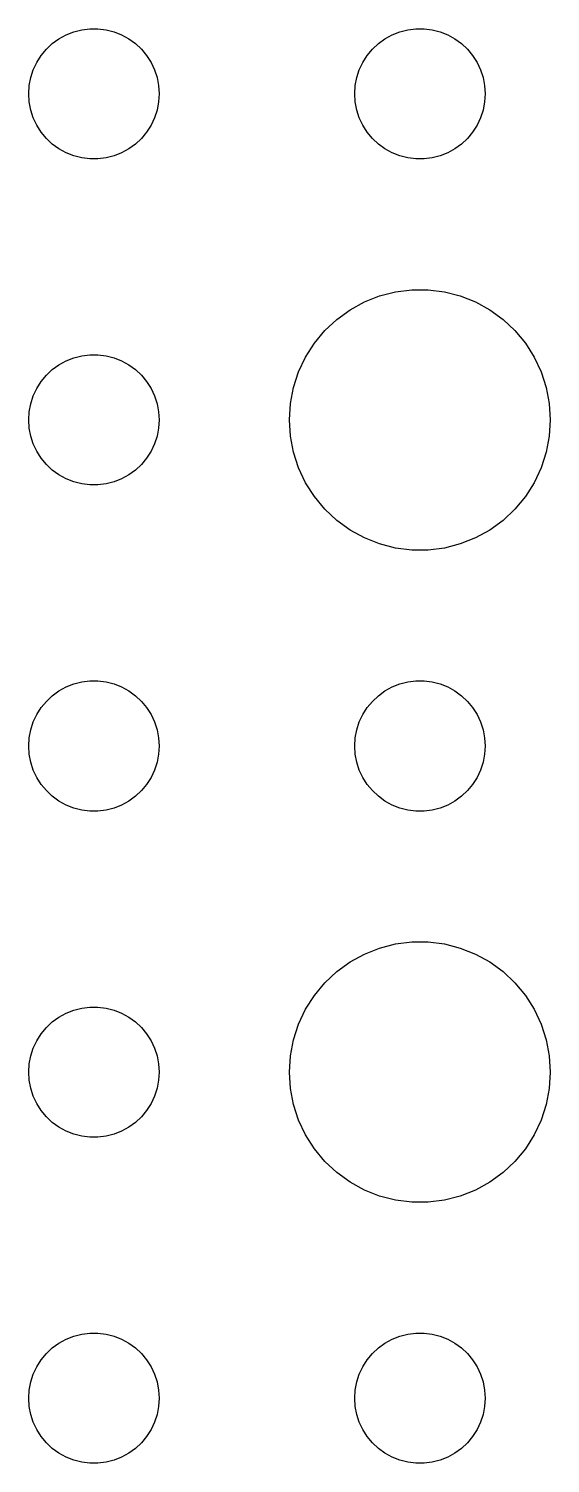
# Model space of a CAD drawing. Header units: metres. Extents: x -150 to 150, y -149 to 149.
# Drawn here: x -76.5 to -64.5, y 73.5 to 106.5 of the extents above; entities that cross this region are included whole.
import ezdxf

# ---------------------------------------------------------------- set-up
doc = ezdxf.new("R2010")
doc.units = ezdxf.units.M

msp = doc.modelspace()

# ---------------------------------------------------------------- linework, layer by layer
for p, q in [((-75.9561, 106.156), (-75.8037, 106.266)), ((-75.8037, 106.266), (-75.6387, 106.357)), ((-75.6387, 106.357), (-75.4635, 106.427)), ((-75.4635, 106.427), (-75.2811, 106.473)), ((-75.2811, 106.473), (-75.0942, 106.497)), ((-75.0942, 106.497), (-74.9058, 106.497)), ((-74.9058, 106.497), (-74.7189, 106.473)), ((-74.7189, 106.473), (-74.5365, 106.427)), ((-74.5365, 106.427), (-74.3613, 106.357)), ((-74.3613, 106.357), (-74.1963, 106.266)), ((-74.1963, 106.266), (-74.0439, 106.156)), ((-68.4561, 106.156), (-68.3037, 106.266)), ((-68.3037, 106.266), (-68.1387, 106.357)), ((-68.1387, 106.357), (-67.9635, 106.427)), ((-67.9635, 106.427), (-67.7811, 106.473)), ((-67.7811, 106.473), (-67.5942, 106.497)), ((-67.5942, 106.497), (-67.4058, 106.497)), ((-67.4058, 106.497), (-67.2189, 106.473)), ((-67.2189, 106.473), (-67.0365, 106.427)), ((-67.0365, 106.427), (-66.8613, 106.357)), ((-66.8613, 106.357), (-66.6963, 106.266)), ((-66.6963, 106.266), (-66.5439, 106.156)), ((-76.2135, 105.882), (-76.0934, 106.027)), ((-76.0934, 106.027), (-75.9561, 106.156)), ((-74.0439, 106.156), (-73.9065, 106.027)), ((-73.9065, 106.027), (-73.7865, 105.882)), ((-68.7135, 105.882), (-68.5934, 106.027)), ((-68.5934, 106.027), (-68.4561, 106.156)), ((-66.5439, 106.156), (-66.4065, 106.027)), ((-66.4065, 106.027), (-66.2865, 105.882)), ((-76.3947, 105.552), (-76.3145, 105.723)), ((-76.3145, 105.723), (-76.2135, 105.882)), ((-73.7865, 105.882), (-73.6855, 105.723)), ((-73.6855, 105.723), (-73.6053, 105.552)), ((-68.8947, 105.552), (-68.8145, 105.723)), ((-68.8145, 105.723), (-68.7135, 105.882)), ((-66.2865, 105.882), (-66.1855, 105.723)), ((-66.1855, 105.723), (-66.1053, 105.552)), ((-76.4882, 105.188), (-76.4529, 105.373)), ((-76.4529, 105.373), (-76.3947, 105.552)), ((-73.6053, 105.552), (-73.5471, 105.373)), ((-73.5471, 105.373), (-73.5118, 105.188)), ((-68.9882, 105.188), (-68.9529, 105.373)), ((-68.9529, 105.373), (-68.8947, 105.552)), ((-66.1053, 105.552), (-66.0471, 105.373)), ((-66.0471, 105.373), (-66.0118, 105.188)), ((-76.5, 105), (-76.4882, 105.188)), ((-76.4882, 104.812), (-76.5, 105)), ((-73.5118, 105.188), (-73.5, 105)), ((-73.5, 105), (-73.5118, 104.812)), ((-69, 105), (-68.9882, 105.188)), ((-68.9882, 104.812), (-69, 105)), ((-66.0118, 105.188), (-66, 105)), ((-66, 105), (-66.0118, 104.812)), ((-76.4529, 104.627), (-76.4882, 104.812)), ((-76.3947, 104.448), (-76.4529, 104.627)), ((-73.5471, 104.627), (-73.6053, 104.448)), ((-73.5118, 104.812), (-73.5471, 104.627)), ((-68.9529, 104.627), (-68.9882, 104.812)), ((-68.8947, 104.448), (-68.9529, 104.627)), ((-66.0471, 104.627), (-66.1053, 104.448)), ((-66.0118, 104.812), (-66.0471, 104.627)), ((-76.3145, 104.277), (-76.3947, 104.448)), ((-76.2135, 104.118), (-76.3145, 104.277)), ((-73.6855, 104.277), (-73.7865, 104.118)), ((-73.6053, 104.448), (-73.6855, 104.277)), ((-68.8145, 104.277), (-68.8947, 104.448)), ((-68.7135, 104.118), (-68.8145, 104.277)), ((-66.1855, 104.277), (-66.2865, 104.118)), ((-66.1053, 104.448), (-66.1855, 104.277)), ((-76.0934, 103.973), (-76.2135, 104.118)), ((-75.9561, 103.844), (-76.0934, 103.973)), ((-73.9065, 103.973), (-74.0439, 103.844)), ((-73.7865, 104.118), (-73.9065, 103.973)), ((-68.5934, 103.973), (-68.7135, 104.118)), ((-68.4561, 103.844), (-68.5934, 103.973)), ((-66.4065, 103.973), (-66.5439, 103.844)), ((-66.2865, 104.118), (-66.4065, 103.973)), ((-75.8037, 103.734), (-75.9561, 103.844)), ((-75.6387, 103.643), (-75.8037, 103.734)), ((-75.4635, 103.573), (-75.6387, 103.643)), ((-74.3613, 103.643), (-74.5365, 103.573)), ((-74.1963, 103.734), (-74.3613, 103.643)), ((-74.0439, 103.844), (-74.1963, 103.734)), ((-68.3037, 103.734), (-68.4561, 103.844)), ((-68.1387, 103.643), (-68.3037, 103.734)), ((-67.9635, 103.573), (-68.1387, 103.643)), ((-66.8613, 103.643), (-67.0365, 103.573)), ((-66.6963, 103.734), (-66.8613, 103.643)), ((-66.5439, 103.844), (-66.6963, 103.734)), ((-75.2811, 103.527), (-75.4635, 103.573)), ((-75.0942, 103.503), (-75.2811, 103.527)), ((-74.9058, 103.503), (-75.0942, 103.503)), ((-74.7189, 103.527), (-74.9058, 103.503)), ((-74.5365, 103.573), (-74.7189, 103.527)), ((-67.7811, 103.527), (-67.9635, 103.573)), ((-67.5942, 103.503), (-67.7811, 103.527)), ((-67.4058, 103.503), (-67.5942, 103.503)), ((-67.2189, 103.527), (-67.4058, 103.503)), ((-67.0365, 103.573), (-67.2189, 103.527)), ((-68.7773, 100.214), (-68.427, 100.353)), ((-68.427, 100.353), (-68.0621, 100.447)), ((-68.0621, 100.447), (-67.6884, 100.494)), ((-67.6884, 100.494), (-67.3116, 100.494)), ((-67.3116, 100.494), (-66.9379, 100.447)), ((-66.9379, 100.447), (-66.573, 100.353)), ((-66.573, 100.353), (-66.2227, 100.214)), ((-69.4123, 99.8115), (-69.1075, 100.033)), ((-69.1075, 100.033), (-68.7773, 100.214)), ((-66.2227, 100.214), (-65.8925, 100.033)), ((-65.8925, 100.033), (-65.5877, 99.8115)), ((-69.6869, 99.5536), (-69.4123, 99.8115)), ((-65.5877, 99.8115), (-65.3131, 99.5536)), ((-69.927, 99.2634), (-69.6869, 99.5536)), ((-65.3131, 99.5536), (-65.073, 99.2634)), ((-75.2811, 98.9734), (-75.0942, 98.997)), ((-75.0942, 98.997), (-74.9058, 98.997)), ((-74.9058, 98.997), (-74.7189, 98.9734)), ((-70.1289, 98.9453), (-69.927, 99.2634)), ((-65.073, 99.2634), (-64.8711, 98.9453)), ((-76.0934, 98.5268), (-75.9561, 98.6558)), ((-75.9561, 98.6558), (-75.8037, 98.7665)), ((-75.8037, 98.7665), (-75.6387, 98.8572)), ((-75.6387, 98.8572), (-75.4635, 98.9266)), ((-75.4635, 98.9266), (-75.2811, 98.9734)), ((-74.7189, 98.9734), (-74.5365, 98.9266)), ((-74.5365, 98.9266), (-74.3613, 98.8572)), ((-74.3613, 98.8572), (-74.1963, 98.7665)), ((-74.1963, 98.7665), (-74.0439, 98.6558)), ((-74.0439, 98.6558), (-73.9065, 98.5268)), ((-70.2893, 98.6044), (-70.1289, 98.9453)), ((-64.8711, 98.9453), (-64.7107, 98.6044)), ((-76.3145, 98.2226), (-76.2135, 98.3817)), ((-76.2135, 98.3817), (-76.0934, 98.5268)), ((-73.9065, 98.5268), (-73.7865, 98.3817)), ((-73.7865, 98.3817), (-73.6855, 98.2226)), ((-70.4057, 98.2461), (-70.2893, 98.6044)), ((-64.7107, 98.6044), (-64.5943, 98.2461)), ((-76.4529, 97.873), (-76.3947, 98.0522)), ((-76.3947, 98.0522), (-76.3145, 98.2226)), ((-73.6855, 98.2226), (-73.6053, 98.0522)), ((-73.6053, 98.0522), (-73.5471, 97.873)), ((-70.4763, 97.876), (-70.4057, 98.2461)), ((-64.5943, 98.2461), (-64.5237, 97.876)), ((-76.5, 97.5), (-76.4882, 97.688)), ((-76.4882, 97.688), (-76.4529, 97.873)), ((-73.5471, 97.873), (-73.5118, 97.688)), ((-73.5118, 97.688), (-73.5, 97.5)), ((-70.5, 97.5), (-70.4763, 97.876)), ((-64.5237, 97.876), (-64.5, 97.5)), ((-76.4882, 97.312), (-76.5, 97.5)), ((-73.5, 97.5), (-73.5118, 97.312)), ((-70.4763, 97.124), (-70.5, 97.5)), ((-64.5, 97.5), (-64.5237, 97.124)), ((-76.4529, 97.127), (-76.4882, 97.312)), ((-76.3947, 96.9478), (-76.4529, 97.127)), ((-73.5471, 97.127), (-73.6053, 96.9478)), ((-73.5118, 97.312), (-73.5471, 97.127)), ((-70.4057, 96.7539), (-70.4763, 97.124)), ((-64.5237, 97.124), (-64.5943, 96.7539)), ((-76.3145, 96.7774), (-76.3947, 96.9478)), ((-76.2135, 96.6183), (-76.3145, 96.7774)), ((-73.6855, 96.7774), (-73.7865, 96.6183)), ((-73.6053, 96.9478), (-73.6855, 96.7774)), ((-70.2893, 96.3956), (-70.4057, 96.7539)), ((-64.5943, 96.7539), (-64.7107, 96.3956)), ((-76.0934, 96.4732), (-76.2135, 96.6183)), ((-75.9561, 96.3442), (-76.0934, 96.4732)), ((-75.8037, 96.2335), (-75.9561, 96.3442)), ((-74.0439, 96.3442), (-74.1963, 96.2335)), ((-73.9065, 96.4732), (-74.0439, 96.3442)), ((-73.7865, 96.6183), (-73.9065, 96.4732)), ((-70.1289, 96.0547), (-70.2893, 96.3956)), ((-64.7107, 96.3956), (-64.8711, 96.0547)), ((-75.6387, 96.1428), (-75.8037, 96.2335)), ((-75.4635, 96.0734), (-75.6387, 96.1428)), ((-75.2811, 96.0266), (-75.4635, 96.0734)), ((-75.0942, 96.003), (-75.2811, 96.0266)), ((-74.7189, 96.0266), (-74.9058, 96.003)), ((-74.5365, 96.0734), (-74.7189, 96.0266)), ((-74.3613, 96.1428), (-74.5365, 96.0734)), ((-74.1963, 96.2335), (-74.3613, 96.1428)), ((-69.927, 95.7366), (-70.1289, 96.0547)), ((-64.8711, 96.0547), (-65.073, 95.7366)), ((-74.9058, 96.003), (-75.0942, 96.003)), ((-69.6869, 95.4464), (-69.927, 95.7366)), ((-65.073, 95.7366), (-65.3131, 95.4464)), ((-69.4123, 95.1885), (-69.6869, 95.4464)), ((-65.3131, 95.4464), (-65.5877, 95.1885)), ((-69.1075, 94.967), (-69.4123, 95.1885)), ((-65.5877, 95.1885), (-65.8925, 94.967)), ((-68.7773, 94.7855), (-69.1075, 94.967)), ((-68.427, 94.6468), (-68.7773, 94.7855)), ((-66.2227, 94.7855), (-66.573, 94.6468)), ((-65.8925, 94.967), (-66.2227, 94.7855)), ((-68.0621, 94.5531), (-68.427, 94.6468)), ((-67.6884, 94.5059), (-68.0621, 94.5531)), ((-67.3116, 94.5059), (-67.6884, 94.5059)), ((-66.9379, 94.5531), (-67.3116, 94.5059)), ((-66.573, 94.6468), (-66.9379, 94.5531)), ((-75.6387, 91.3572), (-75.4635, 91.4266)), ((-75.4635, 91.4266), (-75.2811, 91.4734)), ((-75.2811, 91.4734), (-75.0942, 91.497)), ((-75.0942, 91.497), (-74.9058, 91.497)), ((-74.9058, 91.497), (-74.7189, 91.4734)), ((-74.7189, 91.4734), (-74.5365, 91.4266)), ((-74.5365, 91.4266), (-74.3613, 91.3572)), ((-68.1387, 91.3572), (-67.9635, 91.4266)), ((-67.9635, 91.4266), (-67.7811, 91.4734)), ((-67.7811, 91.4734), (-67.5942, 91.497)), ((-67.5942, 91.497), (-67.4058, 91.497)), ((-67.4058, 91.497), (-67.2189, 91.4734)), ((-67.2189, 91.4734), (-67.0365, 91.4266)), ((-67.0365, 91.4266), (-66.8613, 91.3572)), ((-76.0934, 91.0268), (-75.9561, 91.1558)), ((-75.9561, 91.1558), (-75.8037, 91.2665)), ((-75.8037, 91.2665), (-75.6387, 91.3572)), ((-74.3613, 91.3572), (-74.1963, 91.2665)), ((-74.1963, 91.2665), (-74.0439, 91.1558)), ((-74.0439, 91.1558), (-73.9065, 91.0268)), ((-68.5934, 91.0268), (-68.4561, 91.1558)), ((-68.4561, 91.1558), (-68.3037, 91.2665)), ((-68.3037, 91.2665), (-68.1387, 91.3572)), ((-66.8613, 91.3572), (-66.6963, 91.2665)), ((-66.6963, 91.2665), (-66.5439, 91.1558)), ((-66.5439, 91.1558), (-66.4065, 91.0268)), ((-76.3145, 90.7226), (-76.2135, 90.8817)), ((-76.2135, 90.8817), (-76.0934, 91.0268)), ((-73.9065, 91.0268), (-73.7865, 90.8817)), ((-73.7865, 90.8817), (-73.6855, 90.7226)), ((-68.8145, 90.7226), (-68.7135, 90.8817)), ((-68.7135, 90.8817), (-68.5934, 91.0268)), ((-66.4065, 91.0268), (-66.2865, 90.8817)), ((-66.2865, 90.8817), (-66.1855, 90.7226)), ((-76.4529, 90.373), (-76.3947, 90.5522)), ((-76.3947, 90.5522), (-76.3145, 90.7226)), ((-73.6855, 90.7226), (-73.6053, 90.5522)), ((-73.6053, 90.5522), (-73.5471, 90.373)), ((-68.9529, 90.373), (-68.8947, 90.5522)), ((-68.8947, 90.5522), (-68.8145, 90.7226)), ((-66.1855, 90.7226), (-66.1053, 90.5522)), ((-66.1053, 90.5522), (-66.0471, 90.373)), ((-76.5, 90), (-76.4882, 90.188)), ((-76.4882, 90.188), (-76.4529, 90.373)), ((-73.5471, 90.373), (-73.5118, 90.188)), ((-73.5118, 90.188), (-73.5, 90)), ((-69, 90), (-68.9882, 90.188)), ((-68.9882, 90.188), (-68.9529, 90.373)), ((-66.0471, 90.373), (-66.0118, 90.188)), ((-66.0118, 90.188), (-66, 90)), ((-76.4882, 89.812), (-76.5, 90)), ((-76.4529, 89.627), (-76.4882, 89.812)), ((-73.5118, 89.812), (-73.5471, 89.627)), ((-73.5, 90), (-73.5118, 89.812)), ((-68.9882, 89.812), (-69, 90)), ((-68.9529, 89.627), (-68.9882, 89.812)), ((-66.0118, 89.812), (-66.0471, 89.627)), ((-66, 90), (-66.0118, 89.812)), ((-76.3947, 89.4478), (-76.4529, 89.627)), ((-76.3145, 89.2774), (-76.3947, 89.4478)), ((-73.6053, 89.4478), (-73.6855, 89.2774)), ((-73.5471, 89.627), (-73.6053, 89.4478)), ((-68.8947, 89.4478), (-68.9529, 89.627)), ((-68.8145, 89.2774), (-68.8947, 89.4478)), ((-66.1053, 89.4478), (-66.1855, 89.2774)), ((-66.0471, 89.627), (-66.1053, 89.4478)), ((-76.2135, 89.1183), (-76.3145, 89.2774)), ((-76.0934, 88.9732), (-76.2135, 89.1183)), ((-73.7865, 89.1183), (-73.9065, 88.9732)), ((-73.6855, 89.2774), (-73.7865, 89.1183)), ((-68.7135, 89.1183), (-68.8145, 89.2774)), ((-68.5934, 88.9732), (-68.7135, 89.1183)), ((-66.2865, 89.1183), (-66.4065, 88.9732)), ((-66.1855, 89.2774), (-66.2865, 89.1183)), ((-75.9561, 88.8442), (-76.0934, 88.9732)), ((-75.8037, 88.7335), (-75.9561, 88.8442)), ((-74.0439, 88.8442), (-74.1963, 88.7335)), ((-73.9065, 88.9732), (-74.0439, 88.8442)), ((-68.4561, 88.8442), (-68.5934, 88.9732)), ((-68.3037, 88.7335), (-68.4561, 88.8442)), ((-66.5439, 88.8442), (-66.6963, 88.7335)), ((-66.4065, 88.9732), (-66.5439, 88.8442)), ((-75.6387, 88.6428), (-75.8037, 88.7335)), ((-75.4635, 88.5734), (-75.6387, 88.6428)), ((-75.2811, 88.5266), (-75.4635, 88.5734)), ((-75.0942, 88.503), (-75.2811, 88.5266)), ((-74.9058, 88.503), (-75.0942, 88.503)), ((-74.7189, 88.5266), (-74.9058, 88.503)), ((-74.5365, 88.5734), (-74.7189, 88.5266)), ((-74.3613, 88.6428), (-74.5365, 88.5734)), ((-74.1963, 88.7335), (-74.3613, 88.6428)), ((-68.1387, 88.6428), (-68.3037, 88.7335)), ((-67.9635, 88.5734), (-68.1387, 88.6428)), ((-67.7811, 88.5266), (-67.9635, 88.5734)), ((-67.5942, 88.503), (-67.7811, 88.5266)), ((-67.4058, 88.503), (-67.5942, 88.503)), ((-67.2189, 88.5266), (-67.4058, 88.503)), ((-67.0365, 88.5734), (-67.2189, 88.5266)), ((-66.8613, 88.6428), (-67.0365, 88.5734)), ((-66.6963, 88.7335), (-66.8613, 88.6428)), ((-68.0621, 85.4469), (-67.6884, 85.4941)), ((-67.6884, 85.4941), (-67.3116, 85.4941)), ((-67.3116, 85.4941), (-66.9379, 85.4469)), ((-69.1075, 85.033), (-68.7773, 85.2145)), ((-68.7773, 85.2145), (-68.427, 85.3532)), ((-68.427, 85.3532), (-68.0621, 85.4469)), ((-66.9379, 85.4469), (-66.573, 85.3532)), ((-66.573, 85.3532), (-66.2227, 85.2145)), ((-66.2227, 85.2145), (-65.8925, 85.033)), ((-69.6869, 84.5536), (-69.4123, 84.8115)), ((-69.4123, 84.8115), (-69.1075, 85.033)), ((-65.8925, 85.033), (-65.5877, 84.8115)), ((-65.5877, 84.8115), (-65.3131, 84.5536)), ((-69.927, 84.2634), (-69.6869, 84.5536)), ((-65.3131, 84.5536), (-65.073, 84.2634)), ((-70.1289, 83.9453), (-69.927, 84.2634)), ((-65.073, 84.2634), (-64.8711, 83.9453)), ((-75.8037, 83.7665), (-75.6387, 83.8572)), ((-75.6387, 83.8572), (-75.4635, 83.9266)), ((-75.4635, 83.9266), (-75.2811, 83.9734)), ((-75.2811, 83.9734), (-75.0942, 83.997)), ((-75.0942, 83.997), (-74.9058, 83.997)), ((-74.9058, 83.997), (-74.7189, 83.9734)), ((-74.7189, 83.9734), (-74.5365, 83.9266)), ((-74.5365, 83.9266), (-74.3613, 83.8572)), ((-74.3613, 83.8572), (-74.1963, 83.7665)), ((-70.2893, 83.6044), (-70.1289, 83.9453)), ((-64.8711, 83.9453), (-64.7107, 83.6044)), ((-76.2135, 83.3817), (-76.0934, 83.5268)), ((-76.0934, 83.5268), (-75.9561, 83.6558)), ((-75.9561, 83.6558), (-75.8037, 83.7665)), ((-74.1963, 83.7665), (-74.0439, 83.6558)), ((-74.0439, 83.6558), (-73.9065, 83.5268)), ((-73.9065, 83.5268), (-73.7865, 83.3817)), ((-70.4057, 83.2461), (-70.2893, 83.6044)), ((-64.7107, 83.6044), (-64.5943, 83.2461)), ((-76.3947, 83.0522), (-76.3145, 83.2226)), ((-76.3145, 83.2226), (-76.2135, 83.3817)), ((-73.7865, 83.3817), (-73.6855, 83.2226)), ((-73.6855, 83.2226), (-73.6053, 83.0522)), ((-70.4763, 82.876), (-70.4057, 83.2461)), ((-64.5943, 83.2461), (-64.5237, 82.876)), ((-76.4882, 82.688), (-76.4529, 82.873)), ((-76.4529, 82.873), (-76.3947, 83.0522)), ((-73.6053, 83.0522), (-73.5471, 82.873)), ((-73.5471, 82.873), (-73.5118, 82.688)), ((-70.5, 82.5), (-70.4763, 82.876)), ((-64.5237, 82.876), (-64.5, 82.5)), ((-76.5, 82.5), (-76.4882, 82.688)), ((-76.4882, 82.312), (-76.5, 82.5)), ((-73.5118, 82.688), (-73.5, 82.5)), ((-73.5, 82.5), (-73.5118, 82.312)), ((-70.4763, 82.124), (-70.5, 82.5)), ((-64.5, 82.5), (-64.5237, 82.124)), ((-76.4529, 82.127), (-76.4882, 82.312)), ((-73.5118, 82.312), (-73.5471, 82.127)), ((-76.3947, 81.9478), (-76.4529, 82.127)), ((-76.3145, 81.7774), (-76.3947, 81.9478)), ((-73.6053, 81.9478), (-73.6855, 81.7774)), ((-73.5471, 82.127), (-73.6053, 81.9478)), ((-70.4057, 81.7539), (-70.4763, 82.124)), ((-64.5237, 82.124), (-64.5943, 81.7539)), ((-76.2135, 81.6183), (-76.3145, 81.7774)), ((-76.0934, 81.4732), (-76.2135, 81.6183)), ((-73.7865, 81.6183), (-73.9065, 81.4732)), ((-73.6855, 81.7774), (-73.7865, 81.6183)), ((-70.2893, 81.3956), (-70.4057, 81.7539)), ((-64.5943, 81.7539), (-64.7107, 81.3956)), ((-75.9561, 81.3442), (-76.0934, 81.4732)), ((-75.8037, 81.2335), (-75.9561, 81.3442)), ((-75.6387, 81.1428), (-75.8037, 81.2335)), ((-74.1963, 81.2335), (-74.3613, 81.1428)), ((-74.0439, 81.3442), (-74.1963, 81.2335)), ((-73.9065, 81.4732), (-74.0439, 81.3442)), ((-70.1289, 81.0547), (-70.2893, 81.3956)), ((-64.7107, 81.3956), (-64.8711, 81.0547)), ((-75.4635, 81.0734), (-75.6387, 81.1428)), ((-75.2811, 81.0266), (-75.4635, 81.0734)), ((-75.0942, 81.003), (-75.2811, 81.0266)), ((-74.9058, 81.003), (-75.0942, 81.003)), ((-74.7189, 81.0266), (-74.9058, 81.003)), ((-74.5365, 81.0734), (-74.7189, 81.0266)), ((-74.3613, 81.1428), (-74.5365, 81.0734)), ((-69.927, 80.7366), (-70.1289, 81.0547)), ((-64.8711, 81.0547), (-65.073, 80.7366)), ((-69.6869, 80.4464), (-69.927, 80.7366)), ((-65.073, 80.7366), (-65.3131, 80.4464)), ((-69.4123, 80.1885), (-69.6869, 80.4464)), ((-69.1075, 79.967), (-69.4123, 80.1885)), ((-65.5877, 80.1885), (-65.8925, 79.967)), ((-65.3131, 80.4464), (-65.5877, 80.1885)), ((-68.7773, 79.7855), (-69.1075, 79.967)), ((-65.8925, 79.967), (-66.2227, 79.7855)), ((-68.427, 79.6468), (-68.7773, 79.7855)), ((-68.0621, 79.5531), (-68.427, 79.6468)), ((-67.6884, 79.5059), (-68.0621, 79.5531)), ((-66.9379, 79.5531), (-67.3116, 79.5059)), ((-66.573, 79.6468), (-66.9379, 79.5531)), ((-66.2227, 79.7855), (-66.573, 79.6468)), ((-67.3116, 79.5059), (-67.6884, 79.5059)), ((-75.9561, 76.1558), (-75.8037, 76.2665)), ((-75.8037, 76.2665), (-75.6387, 76.3572)), ((-75.6387, 76.3572), (-75.4635, 76.4266)), ((-75.4635, 76.4266), (-75.2811, 76.4734)), ((-75.2811, 76.4734), (-75.0942, 76.497)), ((-75.0942, 76.497), (-74.9058, 76.497)), ((-74.9058, 76.497), (-74.7189, 76.4734)), ((-74.7189, 76.4734), (-74.5365, 76.4266)), ((-74.5365, 76.4266), (-74.3613, 76.3572)), ((-74.3613, 76.3572), (-74.1963, 76.2665)), ((-74.1963, 76.2665), (-74.0439, 76.1558)), ((-68.4561, 76.1558), (-68.3037, 76.2665)), ((-68.3037, 76.2665), (-68.1387, 76.3572)), ((-68.1387, 76.3572), (-67.9635, 76.4266)), ((-67.9635, 76.4266), (-67.7811, 76.4734)), ((-67.7811, 76.4734), (-67.5942, 76.497)), ((-67.5942, 76.497), (-67.4058, 76.497)), ((-67.4058, 76.497), (-67.2189, 76.4734)), ((-67.2189, 76.4734), (-67.0365, 76.4266)), ((-67.0365, 76.4266), (-66.8613, 76.3572)), ((-66.8613, 76.3572), (-66.6963, 76.2665)), ((-66.6963, 76.2665), (-66.5439, 76.1558)), ((-76.2135, 75.8817), (-76.0934, 76.0268)), ((-76.0934, 76.0268), (-75.9561, 76.1558)), ((-74.0439, 76.1558), (-73.9065, 76.0268)), ((-73.9065, 76.0268), (-73.7865, 75.8817)), ((-68.7135, 75.8817), (-68.5934, 76.0268)), ((-68.5934, 76.0268), (-68.4561, 76.1558)), ((-66.5439, 76.1558), (-66.4065, 76.0268)), ((-66.4065, 76.0268), (-66.2865, 75.8817)), ((-76.3947, 75.5522), (-76.3145, 75.7226)), ((-76.3145, 75.7226), (-76.2135, 75.8817)), ((-73.7865, 75.8817), (-73.6855, 75.7226)), ((-73.6855, 75.7226), (-73.6053, 75.5522)), ((-68.8947, 75.5522), (-68.8145, 75.7226)), ((-68.8145, 75.7226), (-68.7135, 75.8817)), ((-66.2865, 75.8817), (-66.1855, 75.7226)), ((-66.1855, 75.7226), (-66.1053, 75.5522)), ((-76.4882, 75.188), (-76.4529, 75.373)), ((-76.4529, 75.373), (-76.3947, 75.5522)), ((-73.6053, 75.5522), (-73.5471, 75.373)), ((-73.5471, 75.373), (-73.5118, 75.188)), ((-68.9882, 75.188), (-68.9529, 75.373)), ((-68.9529, 75.373), (-68.8947, 75.5522)), ((-66.1053, 75.5522), (-66.0471, 75.373)), ((-66.0471, 75.373), (-66.0118, 75.188)), ((-76.5, 75), (-76.4882, 75.188)), ((-76.4882, 74.812), (-76.5, 75)), ((-73.5118, 75.188), (-73.5, 75)), ((-73.5, 75), (-73.5118, 74.812)), ((-69, 75), (-68.9882, 75.188)), ((-68.9882, 74.812), (-69, 75)), ((-66.0118, 75.188), (-66, 75)), ((-66, 75), (-66.0118, 74.812)), ((-76.4529, 74.627), (-76.4882, 74.812)), ((-76.3947, 74.4478), (-76.4529, 74.627)), ((-73.5471, 74.627), (-73.6053, 74.4478)), ((-73.5118, 74.812), (-73.5471, 74.627)), ((-68.9529, 74.627), (-68.9882, 74.812)), ((-68.8947, 74.4478), (-68.9529, 74.627)), ((-66.0471, 74.627), (-66.1053, 74.4478)), ((-66.0118, 74.812), (-66.0471, 74.627)), ((-76.3145, 74.2774), (-76.3947, 74.4478)), ((-76.2135, 74.1183), (-76.3145, 74.2774)), ((-73.6855, 74.2774), (-73.7865, 74.1183)), ((-73.6053, 74.4478), (-73.6855, 74.2774)), ((-68.8145, 74.2774), (-68.8947, 74.4478)), ((-68.7135, 74.1183), (-68.8145, 74.2774)), ((-66.1855, 74.2774), (-66.2865, 74.1183)), ((-66.1053, 74.4478), (-66.1855, 74.2774)), ((-76.0934, 73.9732), (-76.2135, 74.1183)), ((-75.9561, 73.8442), (-76.0934, 73.9732)), ((-73.9065, 73.9732), (-74.0439, 73.8442)), ((-73.7865, 74.1183), (-73.9065, 73.9732)), ((-68.5934, 73.9732), (-68.7135, 74.1183)), ((-68.4561, 73.8442), (-68.5934, 73.9732)), ((-66.4065, 73.9732), (-66.5439, 73.8442)), ((-66.2865, 74.1183), (-66.4065, 73.9732)), ((-75.8037, 73.7335), (-75.9561, 73.8442)), ((-75.6387, 73.6428), (-75.8037, 73.7335)), ((-75.4635, 73.5734), (-75.6387, 73.6428)), ((-74.3613, 73.6428), (-74.5365, 73.5734)), ((-74.1963, 73.7335), (-74.3613, 73.6428)), ((-74.0439, 73.8442), (-74.1963, 73.7335)), ((-68.3037, 73.7335), (-68.4561, 73.8442)), ((-68.1387, 73.6428), (-68.3037, 73.7335)), ((-67.9635, 73.5734), (-68.1387, 73.6428)), ((-66.8613, 73.6428), (-67.0365, 73.5734)), ((-66.6963, 73.7335), (-66.8613, 73.6428)), ((-66.5439, 73.8442), (-66.6963, 73.7335)), ((-75.2811, 73.5266), (-75.4635, 73.5734)), ((-75.0942, 73.503), (-75.2811, 73.5266)), ((-74.9058, 73.503), (-75.0942, 73.503)), ((-74.7189, 73.5266), (-74.9058, 73.503)), ((-74.5365, 73.5734), (-74.7189, 73.5266)), ((-67.7811, 73.5266), (-67.9635, 73.5734)), ((-67.5942, 73.503), (-67.7811, 73.5266)), ((-67.4058, 73.503), (-67.5942, 73.503)), ((-67.2189, 73.5266), (-67.4058, 73.503)), ((-67.0365, 73.5734), (-67.2189, 73.5266))]:
    msp.add_line(p, q)

doc.saveas('drawing.dxf')
